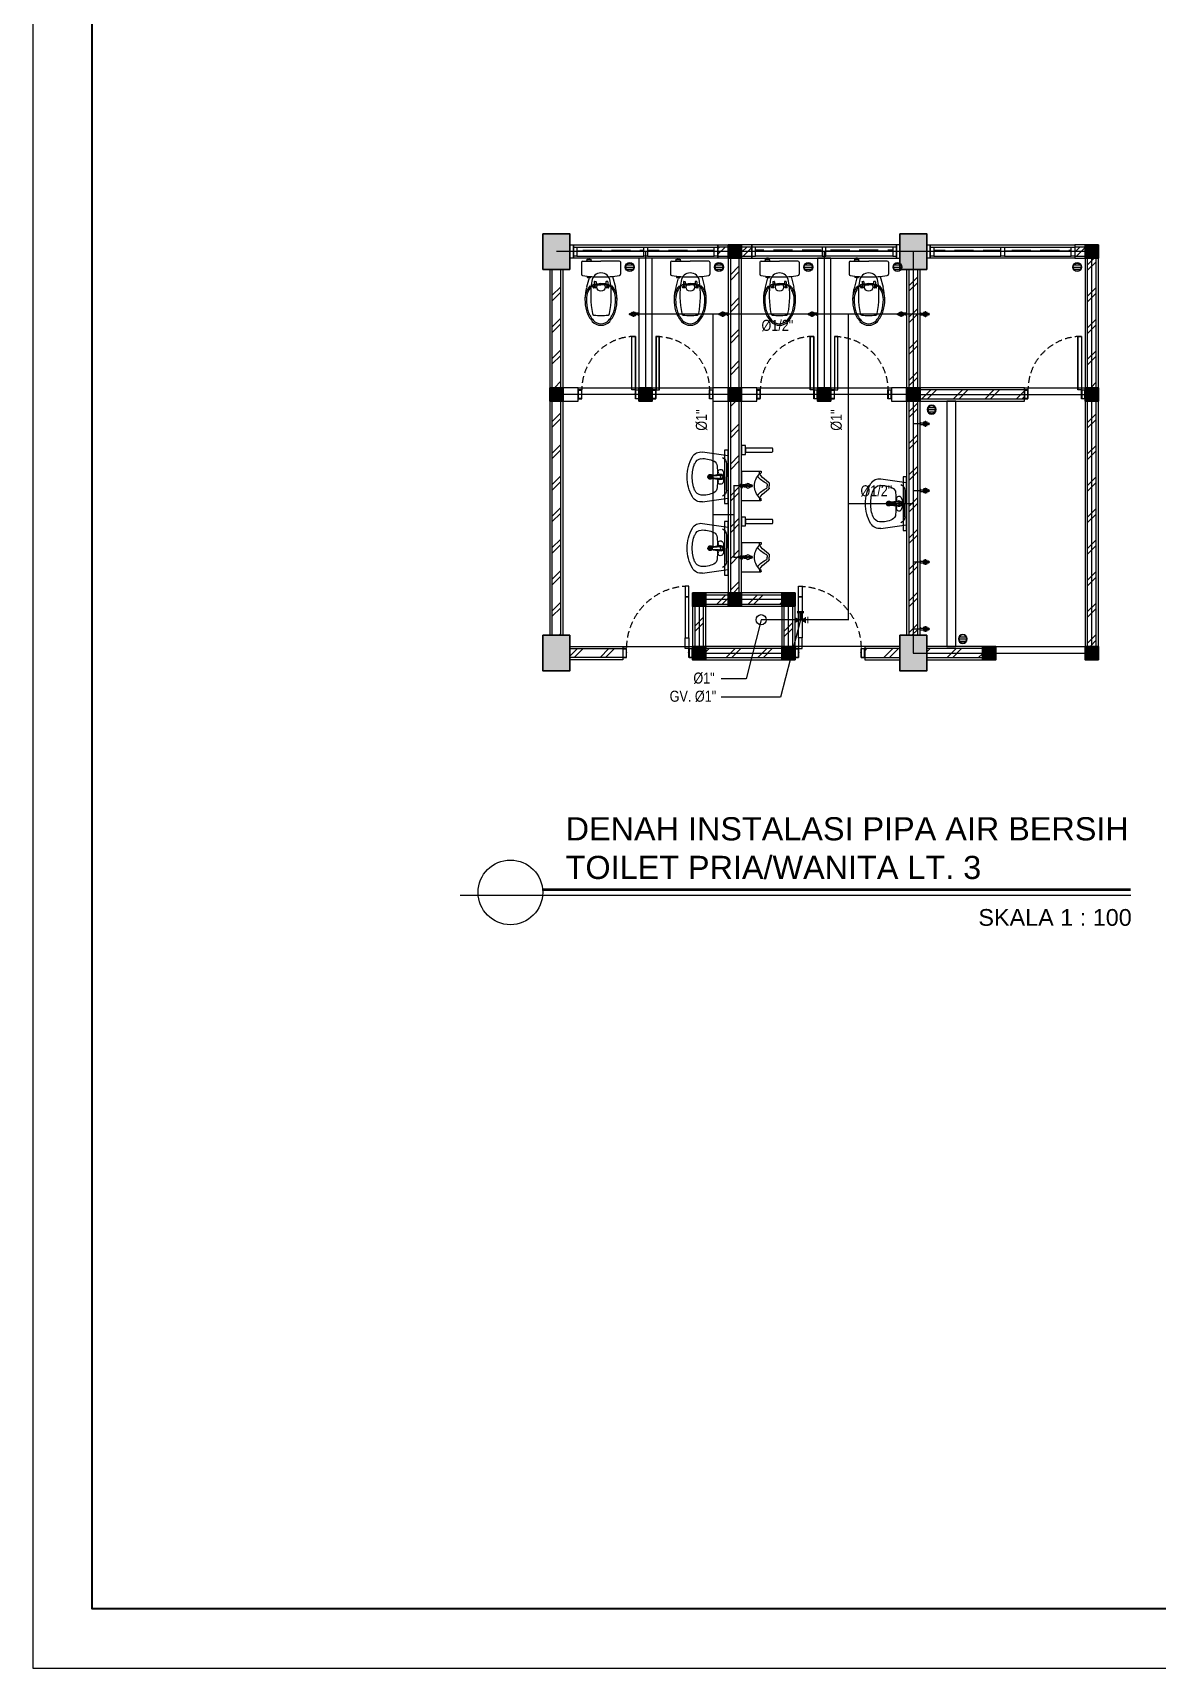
# Model space of a CAD drawing. Header units: millimetres. Extents: x -11 to 37583, y -101 to 28664.
# Drawn here: x 2857 to 6637, y 17664 to 23164 of the extents above; entities that cross this region are included whole.
import ezdxf
from ezdxf.enums import TextEntityAlignment as Align

# ---------------------------------------------------------------- set-up
doc = ezdxf.new("R2010")
doc.units = ezdxf.units.MM
for name, pattern in [('CENTER', [2, 1.25, -0.25, 0.25, -0.25]), ('DASHDOT', [1, 0.5, -0.25, 0, -0.25]), ('DASHED', [0.75, 0.5, -0.25]), ('HIDDEN', [0.375, 0.25, -0.125])]:
    doc.linetypes.add(name, pattern=pattern)
for name, color, linetype, lineweight in [('ars', 11, 'Continuous', 5), ('dinding', 5, 'Continuous', 15), ('GRS KOP', 1, 'Continuous', 35), ('KOLOM', 1, 'Continuous', 30), ('kop', 7, 'Continuous', 20), ('kus', 63, 'Continuous', 15), ('lan', 7, 'Continuous', 15), ('PIPA AIR BERSIH', 81, 'CENTER', 18), ('SANITAIR', 4, 'Continuous', 5), ('sol kol', 8, 'Continuous', 0)]:
    doc.layers.add(name, color=color, linetype=linetype, lineweight=lineweight)
doc.layers.add('as', color=1, linetype='Continuous', plot=False)
for name, color, linetype in [('D1', 1, 'Continuous'), ('D2', 3, 'Continuous'), ('HT', 8, 'Continuous')]:
    doc.layers.add(name, color=color, linetype=linetype)
doc.styles.add('BARU', font='complex.shx')
doc.styles.add('NOT', font='ARIALN.TTF')
doc.styles.get("Standard").update_dxf_attribs({"font": 'arial.ttf'})
doc.styles.add('style2', font='verdana.ttf')
pattern_1 = [(45, (3867.02, 19105.236), (-53.033, 53.033), []), (45, (3885.77, 19105.236), (-53.033, 53.033), [])]

# ---------------------------------------------------------------- blocks, each defined once
blk = doc.blocks.new('KP')
at = {"layer": 'KOLOM'}
blk.add_lwpolyline([(0.075, -0.075), (-0.075, -0.075), (-0.075, 0.075), (0.075, 0.075), (0.075, -0.075)], dxfattribs=at)
blk = doc.blocks.new('washtafel L237 a')
for p, q in [((-0.279, -0.289), (-0.238, 0)), ((-0.238, 0), (0, 0)), ((0.238, 0), (0, 0)), ((0.279, -0.289), (0.238, 0)), ((-0.148, -0.019), (0, -0.019)), ((0, -0.179), (-0.006, -0.179)), ((0.148, -0.019), (0, -0.019)), ((0, -0.179), (0.006, -0.179)), ((0, -0.193), (-0.007, -0.193)), ((0, -0.202), (-0.007, -0.202)), ((0, -0.193), (0.007, -0.193)), ((0, -0.202), (0.007, -0.202))]:
    blk.add_line(p, q)
for centre, radius in [((-0.011, -0.085), 0.00488), ((0, -0.043), 0.00695), ((0, -0.043), 0.00529), ((0.011, -0.085), 0.00488)]:
    blk.add_circle(centre, radius)
for centre, radius, start, end in [((-0.148, -0.093), 0.0742, 90.0661, 157.5039), ((0.068, -0.281), 0.273, 154.0541, 184.6243), ((-0.117, -0.191), 0.0678, 92.544, 154.459), ((0.012, -2.103), 1.984, 91.1939, 93.8059), ((-0.055, -0.085), 0.0285, 98.132, 275.8135), ((-0.002, -0.336), 0.286, 89.6669, 101.6651), ((-0.049, -0.147), 0.0337, 40.1188, 95.4553), ((0, -0.084), 0.0312, 89.6915, 225.3566), ((-0.528, -0.216), 0.513, 2.5647, 13.8912), ((0.001, -0.2), 0.0272, 129.5111, 54.4666), ((0, -0.084), 0.0231, 89.5833, 212.8124), ((0.001, -0.2), 0.0234, 136.8784, 48.8129), ((-0.04, -0.126), 0.0267, 4.6349, 46.9394), ((-0.045, -0.113), 0.03, 5.694, 32.8124), ((-0.623, -0.171), 0.611, 359.8012, 5.694), ((-0.006, -0.173), 0.006, 179.8012, 270), ((0.002, -0.336), 0.286, 78.3349, 90.3331), ((0, -0.084), 0.0312, 314.6434, 90.3085), ((0, -0.084), 0.0231, 327.1876, 90.4167), ((0.006, -0.173), 0.006, 270, 0.1988), ((0.623, -0.171), 0.611, 174.306, 180.1988), ((0.04, -0.126), 0.0267, 133.0606, 175.3651), ((0.045, -0.113), 0.03, 147.1876, 174.306), ((0.528, -0.216), 0.513, 166.1088, 177.4353), ((0.049, -0.147), 0.0337, 84.5447, 139.8812), ((-0.012, -2.103), 1.984, 86.1941, 88.8061), ((0.055, -0.085), 0.0285, 264.1865, 81.868), ((0.117, -0.191), 0.0678, 25.541, 87.456), ((0.148, -0.093), 0.0742, 22.4961, 89.9339), ((-0.068, -0.281), 0.273, 355.3757, 25.9459), ((-0.17, -0.305), 0.11, 171.786, 240.1395), ((-0.119, -0.294), 0.0858, 186.0548, 250.1625), ((-0.007, -0.184), 0.009, 183.4751, 270), ((-0.007, -0.193), 0.009, 182.5647, 270), ((0.001, -0.2), 0.0119, 184.4951, 2.4242), ((0.007, -0.184), 0.009, 270, 356.5249), ((0.007, -0.193), 0.009, 270, 357.4353), ((0.119, -0.294), 0.0858, 289.8375, 353.9452), ((0.17, -0.305), 0.11, 299.8605, 8.214), ((-0.003, -0.017), 0.443, 239.9631, 270.4171), ((-0.001, 0.003), 0.406, 248.7209, 270.1375), ((0.001, 0.003), 0.406, 269.8625, 291.2791), ((0.003, -0.017), 0.443, 269.5829, 300.0369)]:
    blk.add_arc(centre, radius, start, end)
blk = doc.blocks.new('P 70')
at = {"linetype": 'HIDDEN', "ltscale": 0.3}
blk.add_lwpolyline([(-0.74, 0.1, -0.414214), (-0.04, 0.8, -1.303225)], format="xyb", dxfattribs=at)
for points in [[(-0.04, 0.8), (-0.08, 0.8), (-0.08, 0.68), (-0.04, 0.68)], [(-0.04, 0.68), (-0.08, 0.68), (-0.08, 0.22), (-0.04, 0.22)], [(-0.04, 0.1), (-0.08, 0.1), (-0.08, 0.22), (-0.04, 0.22)], [(-0.735, 0.06), (-0.74, 0.06), (-0.74, 0.061), (-0.74, 0.1), (-0.78, 0.1), (-0.78, 0), (-0.74, 0), (-0.74, 0.056), (-0.735, 0.058)], [(-0.742, 0.002), (-0.778, 0.002), (-0.778, 0.098), (-0.742, 0.098)], [(-0.045, 0.06), (-0.04, 0.06), (-0.04, 0.061), (-0.04, 0.1), (0, 0.1), (0, 0), (-0.04, 0), (-0.04, 0.056), (-0.045, 0.058)], [(-0.038, 0.002), (-0.002, 0.002), (-0.002, 0.098), (-0.038, 0.098)]]:
    blk.add_lwpolyline(points, close=True)
blk = doc.blocks.new('URINOIR ATAS')
for p, q in [((-0.165, 0), (-0.165, 0.215)), ((-0.16, 0.22), (-0.147, 0.22)), ((-0.133, 0.201), (-0.16, 0.201)), ((-0.133, 0.201), (-0.143, 0.218)), ((-0.027, 0.31), (0, 0.31)), ((-0.02, 0.286), (0, 0.286)), ((0.027, 0.31), (0, 0.31)), ((0.02, 0.286), (0, 0.286)), ((0.133, 0.201), (0.143, 0.218)), ((0.133, 0.201), (0.16, 0.201)), ((0.16, 0.22), (0.147, 0.22)), ((0.165, 0), (0.165, 0.215)), ((-0.165, 0), (0, 0)), ((-0.009, 0.01), (-0.026, 0)), ((-0.013, -0.017), (-0.013, 0)), ((-0.012, 0.117), (0.011, 0.117)), ((-0.011, 0.107), (0.011, 0.107)), ((-0.011, 0.097), (0.011, 0.097)), ((-0.009, 0.112), (-0.009, 0.107)), ((-0.009, 0.01), (0.011, 0.01)), ((-0.007, 0.113), (0.008, 0.113)), ((-0.003, 0.117), (-0.003, 0.113)), ((0.165, 0), (0, 0)), ((0.003, 0.117), (0.003, 0.113)), ((0.009, 0.112), (0.009, 0.107)), ((0.011, 0.01), (0.026, 0)), ((0.013, 0), (0.013, -0.017)), ((0.013, -0.017), (-0.013, -0.017))]:
    blk.add_line(p, q)
for points in [[(-0.011, 0.107, 0.164804), (-0.012, 0.107, 0.105758), (-0.013, 0.106, 0.068984), (-0.014, 0.104, 0.055178), (-0.014, 0.102, 0.055178), (-0.014, 0.1, 0.068984), (-0.013, 0.099, 0.105758), (-0.012, 0.098, 0.164804), (-0.011, 0.097, 0.164804), (-0.01, 0.098, 0.105758), (-0.009, 0.099, 0.068984), (-0.009, 0.1, 0.055178), (-0.009, 0.102, 0.055178), (-0.009, 0.104, 0.068984), (-0.009, 0.106, 0.105758), (-0.01, 0.107, 0.164804)], [(0, 0.097, 0.070821), (0.003, 0.098, 0.082428), (0.005, 0.099, 0.106823), (0.007, 0.101, 0.13413), (0.007, 0.102, 0.13413), (0.007, 0.104, 0.106823), (0.005, 0.106, 0.082428), (0.003, 0.107, 0.070821), (0, 0.107, 0.070821), (-0.003, 0.107, 0.082428), (-0.005, 0.106, 0.106823), (-0.007, 0.104, 0.13413), (-0.007, 0.102, 0.13413), (-0.007, 0.101, 0.106823), (-0.005, 0.099, 0.082428), (-0.003, 0.098, 0.070821)], [(0.011, 0.107, 0.164804), (0.01, 0.107, 0.105758), (0.009, 0.106, 0.068984), (0.009, 0.104, 0.055178), (0.008, 0.102, 0.055178), (0.009, 0.1, 0.068984), (0.009, 0.099, 0.105758), (0.01, 0.098, 0.164804), (0.011, 0.097, 0.164804), (0.012, 0.098, 0.105758), (0.013, 0.099, 0.068984), (0.013, 0.1, 0.055178), (0.014, 0.102, 0.055178), (0.014, 0.104, 0.068984), (0.013, 0.106, 0.105758), (0.012, 0.107, 0.164804)]]:
    blk.add_lwpolyline(points, format="xyb", close=True)
blk.add_lwpolyline([(0.007, 0.061), (0.013, 0.072), (0.007, 0.082), (-0.006, 0.082), (-0.012, 0.072), (-0.006, 0.061)], close=True)
for centre, radius in [((0, 0.072), 0.025), ((0, 0.032), 0.0106), ((0, 0.032), 0.00723)]:
    blk.add_circle(centre, radius)
for centre, radius, start, end in [((-0.16, 0.215), 0.005, 90, 180), ((-0.16, 0.196), 0.005, 90, 180), ((-0.147, 0.215), 0.005, 30.5859, 90), ((-0.151, 0.256), 0.055, 287.3602, 311.4179), ((0.001, 0.332), 0.187, 224.1477, 269.6422), ((-0.614, 0.718), 0.709, 314.7654, 324.2179), ((-0.477, 0.536), 0.518, 315.9836, 330.7336), ((-0.027, 0.295), 0.0148, 90, 144.2179), ((-0.02, 0.28), 0.00593, 90, 150.7336), ((-0.001, 0.332), 0.187, 270.3578, 315.8523), ((0.02, 0.28), 0.00593, 29.2664, 90), ((0.477, 0.536), 0.518, 209.2664, 224.0164), ((0.027, 0.295), 0.0148, 35.7821, 90), ((0.614, 0.718), 0.709, 215.7821, 225.2346), ((0.151, 0.256), 0.055, 228.5821, 252.6398), ((0.147, 0.215), 0.005, 90, 149.4141), ((0.16, 0.215), 0.005, 0, 90), ((0.16, 0.196), 0.005, 0, 90), ((0.12, 0.057), 0.137, 181.3482, 199.9236), ((0, 0.106), 0.0162, 43.0169, 136.9831), ((-0.007, 0.112), 0.00119, 90, 180), ((0.008, 0.112), 0.00119, 0, 90), ((-0.19, 0.062), 0.208, 345.4703, 357.6692)]:
    blk.add_arc(centre, radius, start, end)
blk = doc.blocks.new('P 60')
at = {"linetype": 'HIDDEN', "ltscale": 0.3}
blk.add_lwpolyline([(-0.64, 0.1, -0.414214), (-0.04, 0.7, -1.303225)], format="xyb", dxfattribs=at)
for points in [[(-0.04, 0.7), (-0.04, 0.1), (-0.08, 0.1), (-0.08, 0.7)], [(-0.042, 0.698), (-0.042, 0.102), (-0.078, 0.102), (-0.078, 0.698)], [(-0.635, 0.06), (-0.64, 0.06), (-0.64, 0.061), (-0.64, 0.1), (-0.68, 0.1), (-0.68, 0), (-0.64, 0), (-0.64, 0.056), (-0.635, 0.058)], [(-0.642, 0.002), (-0.678, 0.002), (-0.678, 0.098), (-0.642, 0.098)], [(-0.045, 0.06), (-0.04, 0.06), (-0.04, 0.061), (-0.04, 0.1), (0, 0.1), (0, 0), (-0.04, 0), (-0.04, 0.056), (-0.045, 0.058)], [(-0.038, 0.002), (-0.002, 0.002), (-0.002, 0.098), (-0.038, 0.098)]]:
    blk.add_lwpolyline(points, close=True)
blk = doc.blocks.new('KRAN ATAS')
for p, q in [((-0.019, 0.001), (-0.019, 0)), ((-0.019, 0), (0, 0)), ((-0.018, 0.002), (0, 0.002)), ((-0.009, 0.006), (-0.009, 0.04)), ((0.018, 0.002), (0, 0.002)), ((0.019, 0), (0, 0)), ((0.009, 0.006), (0.009, 0.04)), ((0.019, 0.001), (0.019, 0))]:
    blk.add_line(p, q)
for centre, radius, start, end in [((-0.021, 0.06), 0.0057, 92.509, 270.0343), ((-0.02, 0.06), 0.0057, 105.45, 257.2407), ((0, 0.06), 0.0223, 89.786, 270.2141), ((-0.015, 0.075), 0.0057, 47.464, 224.6597), ((-0.015, 0.074), 0.0057, 60.3207, 212.5415), ((-0.014, 0.046), 0.0057, 154.4974, 295.7282), ((-0.015, 0.045), 0.0057, 142.579, 307.6346), ((-0.018, 0.001), 0.0005, 90, 180), ((0, 0.06), 0.0162, 89.7094, 270.2949), ((-0.013, 0.006), 0.004, 270, 0), ((-0.041, 0.09), 0.0331, 343.1048, 7.2203), ((0, 0.06), 0.0102, 89.532, 270.4679), ((0, 0.096), 0.00865, 90, 191.4881), ((0, 0.08), 0.0057, 89.095, 165.324), ((0, 0.079), 0.0057, 89.095, 152.5938), ((0, 0.041), 0.0057, 205.9652, 266.0615), ((0, 0.04), 0.0057, 191.86, 266.0615), ((0, 0.096), 0.00865, 348.5119, 90), ((0, 0.08), 0.0057, 14.676, 90.905), ((0, 0.079), 0.0057, 27.4062, 90.905), ((0, 0.06), 0.0223, 269.7859, 90.214), ((0, 0.06), 0.0162, 269.7051, 90.2906), ((0, 0.06), 0.0102, 269.5321, 90.468), ((0, 0.04), 0.0057, 273.9385, 348.14), ((0, 0.041), 0.0057, 273.9385, 334.0348), ((0.041, 0.09), 0.0331, 172.7797, 196.8952), ((0.013, 0.006), 0.004, 180, 270), ((0.015, 0.045), 0.0057, 232.3654, 37.421), ((0.015, 0.075), 0.0057, 315.3403, 132.536), ((0.015, 0.074), 0.0057, 327.4585, 119.6793), ((0.014, 0.046), 0.0057, 244.2718, 25.5026), ((0.018, 0.001), 0.0005, 0, 90), ((0.021, 0.06), 0.0057, 269.9657, 87.491), ((0.02, 0.06), 0.0057, 282.7593, 74.55)]:
    blk.add_arc(centre, radius, start, end)
blk = doc.blocks.new('CLOSET ATAS')
for p, q in [((0, 0.207), (0, 0)), ((0.014, 0.22), (0.148, 0.22)), ((0, -0.206), (0, 0)), ((0.171, 0.13), (0.294, 0.161)), ((0.228, 0.073), (0.228, 0.058)), ((0.231, 0.075), (0.273, 0.075)), ((0.231, 0.055), (0.256, 0.055)), ((0.256, 0.055), (0.259, 0.063)), ((0.256, 0.055), (0.256, 0)), ((0.256, -0.055), (0.256, 0)), ((0.259, 0.063), (0.273, 0.063)), ((0.266, 0.075), (0.266, 0.088)), ((0.266, 0.063), (0.266, 0)), ((0.266, -0.063), (0.266, 0)), ((0.273, 0.075), (0.273, 0.063)), ((0.282, 0.125), (0.282, 0.107)), ((0.285, 0.085), (0.285, 0.065)), ((0.296, 0.088), (0.288, 0.088)), ((0.296, 0.062), (0.288, 0.062)), ((0.299, 0.085), (0.299, 0.065)), ((-0.013, -0.124), (-0.031, -0.124)), ((-0.031, -0.124), (-0.031, -0.146)), ((-0.031, -0.146), (-0.013, -0.146)), ((-0.013, -0.107), (-0.013, -0.164)), ((0.171, -0.138), (0.185, -0.138)), ((0.173, -0.116), (0.185, -0.116)), ((0.173, -0.151), (0.173, -0.138)), ((0.175, -0.154), (0.182, -0.154)), ((0.184, -0.138), (0.184, -0.151)), ((0.188, -0.119), (0.188, -0.136)), ((0.188, -0.134), (0.294, -0.161)), ((0.228, -0.073), (0.228, -0.058)), ((0.231, -0.055), (0.256, -0.055)), ((0.231, -0.075), (0.273, -0.075)), ((0.256, -0.055), (0.259, -0.063)), ((0.259, -0.063), (0.273, -0.063)), ((0.266, -0.075), (0.266, -0.088)), ((0.273, -0.075), (0.273, -0.063)), ((0.282, -0.125), (0.282, -0.107)), ((0.285, -0.065), (0.285, -0.085)), ((0.296, -0.062), (0.288, -0.062)), ((0.296, -0.088), (0.288, -0.088)), ((0.299, -0.065), (0.299, -0.085)), ((0.014, -0.22), (0.148, -0.22))]:
    blk.add_line(p, q)
blk.add_circle((0.292, 0), 0.046)
for centre, radius, start, end in [((0.014, 0.207), 0.0135, 90, 180), ((0.148, 0.205), 0.015, 8.087, 90), ((-1.27, 0.004), 1.447, 359.8599, 8.087), ((0.235, 0), 0.103, 95.4936, 264.5064), ((-1.27, -0.004), 1.447, 351.913, 0.1401), ((0.385, -0.951), 1.066, 79.0461, 98.6197), ((0.231, 0.073), 0.00271, 90, 180), ((0.231, 0.058), 0.00271, 180, 270), ((0.271, 0.088), 0.005, 138.7405, 180), ((0.429, -0.051), 0.215, 89.4826, 138.7405), ((0.287, 0.125), 0.005, 128.7411, 180), ((0.429, -0.051), 0.231, 89.4826, 128.7411), ((0.288, 0.085), 0.00307, 90, 180), ((0.288, 0.065), 0.00307, 180, 270), ((0.431, -0.32), 0.5, 75.2789, 105.8515), ((0.296, 0.085), 0.00307, 0, 90), ((0.296, 0.065), 0.00307, 270, 0), ((0.431, -0.32), 0.484, 75.2789, 90), ((0.465, -0.141), 0.302, 48.5371, 73.1314), ((0.465, -0.141), 0.318, 48.5371, 73.1314), ((0.585, 0.076), 0.02, 7.8459, 81.6038), ((0.035, 0), 0.575, 352.1541, 7.8459), ((0.59, 0), 0.114, 0, 48.6581), ((0.59, 0), 0.114, 311.3419, 0), ((0.59, 0), 0.13, 0, 48.6581), ((0.59, 0), 0.13, 311.3419, 0), ((-0.016, -0.123), 0.0171, 24.4122, 79.3868), ((-0.016, -0.147), 0.0171, 280.6132, 335.5878), ((0.175, -0.151), 0.00271, 180, 270), ((0.182, -0.151), 0.00271, 270, 0), ((0.185, -0.119), 0.00271, 0, 90), ((0.185, -0.136), 0.00271, 270, 0), ((0.385, 0.948), 1.063, 261.358, 280.9763), ((0.231, -0.058), 0.00271, 90, 180), ((0.231, -0.073), 0.00271, 180, 270), ((0.271, -0.088), 0.005, 180, 221.2595), ((0.429, 0.051), 0.215, 221.2595, 270.5174), ((0.287, -0.125), 0.005, 180, 231.2589), ((0.429, 0.051), 0.231, 231.2589, 270.5174), ((0.288, -0.065), 0.00307, 90, 180), ((0.288, -0.085), 0.00307, 180, 270), ((0.431, 0.32), 0.5, 254.1485, 284.7211), ((0.296, -0.065), 0.00307, 0, 90), ((0.296, -0.085), 0.00307, 270, 0), ((0.431, 0.32), 0.484, 270, 284.7211), ((0.465, 0.141), 0.302, 286.8686, 311.4629), ((0.465, 0.141), 0.318, 286.8686, 311.4629), ((0.585, -0.076), 0.02, 278.3962, 352.1541), ((0.014, -0.206), 0.0135, 180, 270), ((0.148, -0.205), 0.015, 270, 351.913)]:
    blk.add_arc(centre, radius, start, end)
blk = doc.blocks.new('*X4')
at = {"color": 0}
for p, q in [((18.491, 19.193), (18.579, 19.193)), ((18.499, 19.218), (18.572, 19.218)), ((18.499, 19.168), (18.572, 19.168))]:
    blk.add_line(p, q, dxfattribs=at)
blk = doc.blocks.new('SFLOOR')
for radius in [0.05, 0.0442]:
    blk.add_circle((0, 0), radius)
blk.add_blockref('*X4', (-18.535, -19.193))
blk = doc.blocks.new('K1')
at = {"layer": 'KOLOM'}
blk.add_lwpolyline([(0.2, 0.15), (-0.2, 0.15), (-0.2, -0.15), (0.2, -0.15), (0.2, 0.15)], dxfattribs=at)
blk = doc.blocks.new('GV')
at = {"layer": 'PIPA AIR BERSIH'}
h = blk.add_hatch(color=256, dxfattribs=at)
h.paths.add_polyline_path([(-64, -51), (-64, -125), (0, -88)])
h.paths.add_polyline_path([(0, -88), (65, -125), (65, -51)])
at = {"layer": 'PIPA AIR BERSIH', "linetype": 'DASHDOT', "ltscale": 500}
for points, const_width in [([(39, 0), (-39, 0)], 25), ([(0, -84), (0, 0)], 25), ([(-83, -51), (-83, -125)], 10), ([(83, -51), (83, -125)], 10)]:
    blk.add_lwpolyline(points, dxfattribs=dict(at, const_width=const_width))
blk = doc.blocks.new('kop')
at = {"layer": 'GRS KOP'}
blk.add_lwpolyline([(1, 54), (83, 54), (83, 1), (1, 1)], close=True, dxfattribs=at)
at = {"layer": 'kop', "color": 7}
for p, q in [((0, 55), (0, 0)), ((0, 0), (84, 0))]:
    blk.add_line(p, q, dxfattribs=at)
at = {"layer": 'kop', "style": 'BARU', "flags": 4}
for p, height in [((73.8, 5.4), 0.35), ((80.303, 5.382), 0.25), ((73.8, 4.9), 0.35), ((80.303, 4.882), 0.25), ((73.8, 4.4), 0.35), ((80.303, 4.382), 0.25)]:
    blk.add_attdef('-', p, '', height=height, dxfattribs=at)
at = {"layer": 'kop', "flags": 4}
for tag, p in [('AR-00', (78.057, 2.648)), ('00', (81.238, 2.647))]:
    blk.add_attdef(tag, text='', height=0.35, dxfattribs=at).set_placement(p, align=Align.MIDDLE)

msp = doc.modelspace()

# ---------------------------------------------------------------- hatches: boundary and pattern name
at = {"layer": 'ars'}
h = msp.add_hatch(dxfattribs=at)
h.set_pattern_fill('TEMBOK', color=256, scale=75)
h.set_pattern_definition([(45, (4983.02, 19502.736), (-53.033, 53.033), []), (45, (5001.77, 19502.736), (-53.033, 53.033), [])])
h.paths.add_polyline_path([(5194.5, 22442.7), (5160, 22442.7), (5160, 22412.7), (5194.5, 22412.7)])
h = msp.add_hatch(dxfattribs=at)
h.set_pattern_fill('TEMBOK', color=256, scale=75)
h.set_pattern_definition([(45, (5074.52, 19502.736), (-53.033, 53.033), []), (45, (5093.27, 19502.736), (-53.033, 53.033), [])])
h.paths.add_polyline_path([(5274, 22442.7), (5239.5, 22442.7), (5239.5, 22412.7), (5274, 22412.7)])
h = msp.add_hatch(dxfattribs=at)
h.set_pattern_fill('TEMBOK', color=256, scale=75)
h.set_pattern_definition([(45, (6195.02, 19502.736), (-53.033, 53.033), []), (45, (6213.77, 19502.736), (-53.033, 53.033), [])])
h.paths.add_polyline_path([(6394.5, 22442.7), (6360, 22442.7), (6360, 22412.7), (6394.5, 22412.7)])
h = msp.add_hatch(dxfattribs=at)
h.set_pattern_fill('TEMBOK', color=256, scale=75)
h.set_pattern_definition(pattern_1)
h.paths.add_polyline_path([(5202, 22405.2), (5202, 21280.2), (5232, 21280.2), (5232, 22405.2)])
h = msp.add_hatch(dxfattribs=at)
h.set_pattern_fill('TEMBOK', color=256, scale=75)
h.set_pattern_definition(pattern_1)
h.paths.add_polyline_path([(6432, 21970.2), (6432, 22405.2), (6402, 22405.2), (6402, 21970.2)])
h = msp.add_hatch(dxfattribs=at)
h.set_pattern_fill('TEMBOK', color=256, scale=75)
h.set_pattern_definition(pattern_1)
h.paths.add_polyline_path([(4632, 21970.2), (4632, 22367.7), (4602, 22367.7), (4602, 21970.2)])
h = msp.add_hatch(dxfattribs=at)
h.set_pattern_fill('TEMBOK', color=256, scale=75)
h.set_pattern_definition(pattern_1)
h.paths.add_polyline_path([(5832, 21137.7), (5832, 22367.7), (5802, 22367.7), (5802, 21137.7)])
h = msp.add_hatch(dxfattribs=at)
h.set_pattern_fill('TEMBOK', color=256, scale=75)
h.set_pattern_definition(pattern_1)
h.paths.add_polyline_path([(5839.5, 21932.7), (6190.5, 21932.7), (6190.5, 21962.7), (5839.5, 21962.7)])
h = msp.add_hatch(dxfattribs=at)
h.set_pattern_fill('TEMBOK', color=256, scale=75)
h.set_pattern_definition(pattern_1)
h.paths.add_polyline_path([(4602, 21925.2), (4602, 21137.7), (4632, 21137.7), (4632, 21925.2)])
h = msp.add_hatch(dxfattribs=at)
h.set_pattern_fill('TEMBOK', color=256, scale=75)
h.set_pattern_definition(pattern_1)
h.paths.add_polyline_path([(6402, 21925.2), (6402, 21100.2), (6432, 21100.2), (6432, 21925.2)])
h = msp.add_hatch(dxfattribs=at)
h.set_pattern_fill('TEMBOK', color=256, scale=75)
h.set_pattern_definition(pattern_1)
h.paths.add_polyline_path([(5082, 21235.2), (5082, 21100.2), (5112, 21100.2), (5112, 21235.2)])
h = msp.add_hatch(dxfattribs=at)
h.set_pattern_fill('TEMBOK', color=256, scale=75)
h.set_pattern_definition(pattern_1)
h.paths.add_polyline_path([(5374.5, 21272.7), (5119.5, 21272.7), (5119.5, 21242.7), (5374.5, 21242.7)])
h = msp.add_hatch(dxfattribs=at)
h.set_pattern_fill('TEMBOK', color=256, scale=75)
h.set_pattern_definition(pattern_1)
h.paths.add_polyline_path([(5382, 21235.2), (5382, 21100.2), (5412, 21100.2), (5412, 21235.2)])
h = msp.add_hatch(dxfattribs=at)
h.set_pattern_fill('TEMBOK', color=256, scale=75)
h.set_pattern_definition(pattern_1)
h.paths.add_polyline_path([(4662, 21092.7), (4840.5, 21092.7), (4840.5, 21062.7), (4662, 21062.7)])
h = msp.add_hatch(dxfattribs=at)
h.set_pattern_fill('TEMBOK', color=256, scale=75)
h.set_pattern_definition(pattern_1)
h.paths.add_polyline_path([(5374.5, 21092.7), (5119.5, 21092.7), (5119.5, 21062.7), (5374.5, 21062.7)])
h = msp.add_hatch(dxfattribs=at)
h.set_pattern_fill('TEMBOK', color=256, scale=75)
h.set_pattern_definition(pattern_1)
h.paths.add_polyline_path([(5772, 21092.7), (5653.5, 21092.7), (5653.5, 21062.7), (5772, 21062.7)])
h = msp.add_hatch(dxfattribs=at)
h.set_pattern_fill('TEMBOK', color=256, scale=75)
h.set_pattern_definition(pattern_1)
h.paths.add_polyline_path([(5862, 21062.7), (6049.5, 21062.7), (6049.5, 21092.7), (5862, 21092.7)])
at = {"layer": 'sol kol'}
for points in [[(4572, 22487.7), (4572, 22367.7), (4662, 22367.7), (4662, 22487.7)], [(5194.5, 22450.2), (5239.5, 22450.2), (5239.5, 22405.2), (5194.5, 22405.2)], [(5772, 22487.7), (5772, 22367.7), (5862, 22367.7), (5862, 22487.7)], [(6439.5, 22405.2), (6394.5, 22405.2), (6394.5, 22450.2), (6439.5, 22450.2)], [(4594.5, 21970.2), (4639.5, 21970.2), (4639.5, 21925.2), (4594.5, 21925.2)], [(4894.5, 21970.2), (4939.5, 21970.2), (4939.5, 21925.2), (4894.5, 21925.2)], [(5194.5, 21970.2), (5239.5, 21970.2), (5239.5, 21925.2), (5194.5, 21925.2)], [(5494.5, 21970.2), (5539.5, 21970.2), (5539.5, 21925.2), (5494.5, 21925.2)], [(5794.5, 21970.2), (5839.5, 21970.2), (5839.5, 21925.2), (5794.5, 21925.2)], [(6439.5, 21925.2), (6394.5, 21925.2), (6394.5, 21970.2), (6439.5, 21970.2)], [(5074.5, 21280.2), (5119.5, 21280.2), (5119.5, 21235.2), (5074.5, 21235.2)], [(5194.5, 21280.2), (5239.5, 21280.2), (5239.5, 21235.2), (5194.5, 21235.2)], [(5374.5, 21280.2), (5419.5, 21280.2), (5419.5, 21235.2), (5374.5, 21235.2)], [(4572, 21137.7), (4572, 21017.7), (4662, 21017.7), (4662, 21137.7)], [(5772, 21137.7), (5772, 21017.7), (5862, 21017.7), (5862, 21137.7)], [(5074.5, 21100.2), (5119.5, 21100.2), (5119.5, 21055.2), (5074.5, 21055.2)], [(5374.5, 21100.2), (5419.5, 21100.2), (5419.5, 21055.2), (5374.5, 21055.2)], [(6094.5, 21100.2), (6049.5, 21100.2), (6049.5, 21055.2), (6094.5, 21055.2)], [(6394.5, 21100.2), (6439.5, 21100.2), (6439.5, 21055.2), (6394.5, 21055.2)]]:
    msp.add_hatch(color=256, dxfattribs=at).paths.add_polyline_path(points)

# ---------------------------------------------------------------- linework, layer by layer
at = {"layer": 'ars'}
for points in [[(5194.5, 22442.7), (5160, 22442.7), (5160, 22412.7), (5194.5, 22412.7)], [(5274, 22442.7), (5239.5, 22442.7), (5239.5, 22412.7), (5274, 22412.7)], [(6394.5, 22442.7), (6360, 22442.7), (6360, 22412.7), (6394.5, 22412.7)], [(5202, 22405.2), (5202, 21280.2), (5232, 21280.2), (5232, 22405.2)], [(6432, 21970.2), (6432, 22405.2), (6402, 22405.2), (6402, 21970.2)], [(4632, 21970.2), (4632, 22367.7), (4602, 22367.7), (4602, 21970.2)], [(5832, 21137.7), (5832, 22367.7), (5802, 22367.7), (5802, 21137.7)], [(5839.5, 21932.7), (6190.5, 21932.7), (6190.5, 21962.7), (5839.5, 21962.7)], [(4602, 21925.2), (4602, 21137.7), (4632, 21137.7), (4632, 21925.2)], [(6402, 21925.2), (6402, 21100.2), (6432, 21100.2), (6432, 21925.2)], [(5252.5, 21745.2), (5252.5, 21775.2), (5239.5, 21775.2), (5239.5, 21745.2)], [(5252.5, 21505.2), (5252.5, 21535.2), (5239.5, 21535.2), (5239.5, 21505.2)], [(5082, 21235.2), (5082, 21100.2), (5112, 21100.2), (5112, 21235.2)], [(5374.5, 21272.7), (5119.5, 21272.7), (5119.5, 21242.7), (5374.5, 21242.7)], [(5382, 21235.2), (5382, 21100.2), (5412, 21100.2), (5412, 21235.2)], [(4662, 21092.7), (4840.5, 21092.7), (4840.5, 21062.7), (4662, 21062.7)], [(5374.5, 21092.7), (5119.5, 21092.7), (5119.5, 21062.7), (5374.5, 21062.7)], [(5772, 21092.7), (5653.5, 21092.7), (5653.5, 21062.7), (5772, 21062.7)], [(5862, 21062.7), (6049.5, 21062.7), (6049.5, 21092.7), (5862, 21092.7)]]:
    msp.add_lwpolyline(points, close=True, dxfattribs=at)
at = {"layer": 'as'}
for points in [[(5817, 22427.7), (4617, 22427.7)], [(4917, 22427.7), (4917, 21947.7)], [(5517, 22427.7), (5517, 21947.7)], [(5217, 21947.7), (4617, 21947.7)], [(5817, 21947.7), (5217, 21947.7)], [(5817, 21947.7), (6417, 21947.7)]]:
    msp.add_lwpolyline(points, dxfattribs=at)
for points in [[(6417, 22427.7), (5817, 22427.7), (5817, 21077.7), (6417, 21077.7)], [(5397, 21077.7), (5397, 21257.7), (5097, 21257.7), (5097, 21077.7)]]:
    msp.add_lwpolyline(points, close=True, dxfattribs=at)
at = {"layer": 'D1', "color": 7, "const_width": 8.75}
msp.add_lwpolyline([(4570.7, 20282.5), (6548, 20282.5)], dxfattribs=at)
at = {"layer": 'D1', "color": 7}
msp.add_circle((4462.5, 20273), 108.6, dxfattribs=at)
at = {"layer": 'D2', "color": 3, "linetype": 'DASHED', "ltscale": 50, "const_width": 4.54}
for points in [[(4876.5, 22217.6), (5849.7, 22217.6)], [(5143.9, 21430.7), (5143.9, 22217.6)], [(5817, 21580.2), (5598.2, 21580.2), (5598.2, 22217.6)], [(5840.1, 21848.8), (5817, 21848.8)], [(5817, 21848.8), (5817, 21158.8)], [(5261.1, 21400.2), (5214.5, 21400.2), (5214.5, 21640.2), (5261.1, 21640.2)], [(5840.1, 21623.8), (5817, 21623.8)], [(5598.2, 21580.2), (5598.2, 21189.9), (5305.4, 21189.9)], [(5214.5, 21543.1), (5143.9, 21543.1)], [(5840.1, 21383.8), (5817, 21383.8)], [(5840.1, 21158.8), (5817, 21158.8)]]:
    msp.add_lwpolyline(points, dxfattribs=at)
at = {"layer": 'dinding'}
for points in [[(4662, 22450.2), (4674, 22450.2), (4674, 22405.2), (4662, 22405.2)], [(5160, 22450.2), (5194.5, 22450.2), (5194.5, 22405.2), (5160, 22405.2)], [(5274, 22450.2), (5239.5, 22450.2), (5239.5, 22405.2), (5274, 22405.2)], [(5772, 22450.2), (5760, 22450.2), (5760, 22405.2), (5772, 22405.2)], [(5862, 22450.2), (5874, 22450.2), (5874, 22405.2), (5862, 22405.2)], [(6394.5, 22450.2), (6360, 22450.2), (6360, 22405.2), (6394.5, 22405.2)], [(4894.5, 22405.2), (4894.5, 21970.2), (4939.5, 21970.2), (4939.5, 22405.2)], [(5194.5, 22405.2), (5194.5, 21280.2), (5239.5, 21280.2), (5239.5, 22405.2)], [(5494.5, 22405.2), (5494.5, 21970.2), (5539.5, 21970.2), (5539.5, 22405.2)], [(6439.5, 21970.2), (6439.5, 22405.2), (6394.5, 22405.2), (6394.5, 21970.2)], [(4639.5, 21970.2), (4639.5, 22367.7), (4594.5, 22367.7), (4594.5, 21970.2)], [(5839.5, 21137.7), (5839.5, 22367.7), (5794.5, 22367.7), (5794.5, 21137.7)], [(4690.5, 21970.2), (4639.5, 21970.2), (4639.5, 21925.2), (4690.5, 21925.2)], [(5194.5, 21970.2), (5143.5, 21970.2), (5143.5, 21925.2), (5194.5, 21925.2)], [(5290.5, 21970.2), (5239.5, 21970.2), (5239.5, 21925.2), (5290.5, 21925.2)], [(5794.5, 21970.2), (5743.5, 21970.2), (5743.5, 21925.2), (5794.5, 21925.2)], [(5839.5, 21925.2), (6190.5, 21925.2), (6190.5, 21970.2), (5839.5, 21970.2)], [(4594.5, 21925.2), (4594.5, 21137.7), (4639.5, 21137.7), (4639.5, 21925.2)], [(5929.5, 21925.2), (5929.5, 21100.2), (5959.5, 21100.2), (5959.5, 21925.2), (5943.8, 21925.2)], [(6394.5, 21925.2), (6394.5, 21100.2), (6439.5, 21100.2), (6439.5, 21925.2)], [(5074.5, 21235.2), (5074.5, 21100.2), (5119.5, 21100.2), (5119.5, 21235.2)], [(5374.5, 21280.2), (5119.5, 21280.2), (5119.5, 21235.2), (5374.5, 21235.2)], [(5374.5, 21235.2), (5374.5, 21100.2), (5419.5, 21100.2), (5419.5, 21235.2)], [(4662, 21100.2), (4840.5, 21100.2), (4840.5, 21055.2), (4662, 21055.2)], [(5374.5, 21100.2), (5119.5, 21100.2), (5119.5, 21055.2), (5374.5, 21055.2)], [(5772, 21100.2), (5653.5, 21100.2), (5653.5, 21055.2), (5772, 21055.2)], [(5862, 21055.2), (6049.5, 21055.2), (6049.5, 21100.2), (5862, 21100.2)]]:
    msp.add_lwpolyline(points, close=True, dxfattribs=at)
at = {"layer": 'HT'}
msp.add_line((4293.8, 20263.6), (6548, 20263.6), dxfattribs=at)
at = {"layer": 'kop', "color": 7}
for p, q in [((2856.5, 28663.9), (2856.5, 17663.9)), ((2856.5, 17663.9), (19656.5, 17663.9))]:
    msp.add_line(p, q, dxfattribs=at)
at = {"layer": 'kus'}
for p, q in [((4686, 22442.7), (4911, 22442.7)), ((4923, 22442.7), (5148, 22442.7)), ((5511, 22442.7), (5286, 22442.7)), ((5748, 22442.7), (5523, 22442.7)), ((5886, 22442.7), (6111, 22442.7)), ((6123, 22442.7), (6348, 22442.7)), ((4686, 22412.7), (4911, 22412.7)), ((4923, 22412.7), (5148, 22412.7)), ((5511, 22412.7), (5286, 22412.7)), ((5748, 22412.7), (5523, 22412.7)), ((5886, 22412.7), (6111, 22412.7)), ((6123, 22412.7), (6348, 22412.7))]:
    msp.add_line(p, q, dxfattribs=at)
at = {"layer": 'kus', "linetype": 'HIDDEN'}
for p, q in [((4686, 22432.2), (4911, 22432.2)), ((4923, 22432.2), (5148, 22432.2)), ((5511, 22432.2), (5286, 22432.2)), ((5748, 22432.2), (5523, 22432.2)), ((5886, 22432.2), (6111, 22432.2)), ((6123, 22432.2), (6348, 22432.2))]:
    msp.add_line(p, q, dxfattribs=at)
at = {"layer": 'kus'}
for points in [[(4674, 22442.7), (4686, 22442.7), (4686, 22412.7), (4674, 22412.7)], [(4911, 22442.7), (4923, 22442.7), (4923, 22412.7), (4911, 22412.7)], [(5148, 22442.7), (5160, 22442.7), (5160, 22412.7), (5148, 22412.7)], [(5286, 22442.7), (5274, 22442.7), (5274, 22412.7), (5286, 22412.7)], [(5523, 22442.7), (5511, 22442.7), (5511, 22412.7), (5523, 22412.7)], [(5760, 22442.7), (5748, 22442.7), (5748, 22412.7), (5760, 22412.7)], [(5874, 22442.7), (5886, 22442.7), (5886, 22412.7), (5874, 22412.7)], [(6111, 22442.7), (6123, 22442.7), (6123, 22412.7), (6111, 22412.7)], [(6348, 22442.7), (6360, 22442.7), (6360, 22412.7), (6348, 22412.7)]]:
    msp.add_lwpolyline(points, close=True, dxfattribs=at)
at = {"layer": 'lan'}
for p, q in [((4690.5, 21970.2), (4894.5, 21970.2)), ((4939.5, 21970.2), (5143.5, 21970.2)), ((5290.5, 21970.2), (5494.5, 21970.2)), ((5539.5, 21970.2), (5743.5, 21970.2)), ((6190.5, 21970.2), (6394.5, 21970.2)), ((5305.4, 21189.9), (5254.6, 20990.9)), ((5437.4, 21189.9), (5371, 20930)), ((4840.5, 21100.2), (5074.5, 21100.2)), ((5653.5, 21100.2), (5419.5, 21100.2)), ((6094.5, 21100.2), (6394.5, 21100.2)), ((5254.6, 20990.9), (5171.1, 20990.9)), ((5371, 20930), (5171.1, 20930))]:
    msp.add_line(p, q, dxfattribs=at)
for points in [[(4674, 22450.2), (5160, 22450.2), (5160, 22405.2), (4674, 22405.2)], [(5760, 22450.2), (5274, 22450.2), (5274, 22405.2), (5760, 22405.2)], [(5874, 22450.2), (6360, 22450.2), (6360, 22405.2), (5874, 22405.2)]]:
    msp.add_lwpolyline(points, close=True, dxfattribs=at)
msp.add_circle((5305.4, 21189.9), 17, dxfattribs=at)
at = {"layer": 'SANITAIR'}
for points in [[(5194.5, 21760.2), (5182.5, 21760.2), (5182.5, 21580.2), (5194.5, 21580.2)], [(5794.5, 21670.2), (5782.5, 21670.2), (5782.5, 21490.2), (5794.5, 21490.2)], [(5194.5, 21520.2), (5182.5, 21520.2), (5182.5, 21340.2), (5194.5, 21340.2)]]:
    msp.add_lwpolyline(points, close=True, dxfattribs=at)
for points in [[(5344.5, 21764.6, 0.387977), (5341.7, 21767.3), (5252.5, 21767.3), (5252.5, 21753.2), (5341.7, 21753.2, 0.387977), (5344.5, 21755.9, 0.036942)], [(5344.5, 21524.6, 0.387977), (5341.7, 21527.3), (5252.5, 21527.3), (5252.5, 21513.2), (5341.7, 21513.2, 0.387977), (5344.5, 21515.9, 0.036942)]]:
    msp.add_lwpolyline(points, format="xyb", close=True, dxfattribs=at)

# ---------------------------------------------------------------- block references
at = {"layer": 'KOLOM', "yscale": 300, "zscale": 300}
for name, p, xscale, rotation in [('K1', (4617, 22427.7), 300, 90), ('KP', (5217, 22427.7), 300, 180), ('K1', (5817, 22427.7), 300, 90), ('KP', (4617, 21947.7), 300, 180), ('KP', (4917, 21947.7), 300, 180), ('KP', (5217, 21947.7), 300, 180), ('KP', (5517, 21947.7), 300, 180), ('KP', (5817, 21947.7), 300, 180), ('KP', (5097, 21257.7), 300, 180), ('KP', (5217, 21257.7), 300, 180), ('KP', (5397, 21257.7), 300, 180), ('K1', (4617, 21077.7), 300, 90), ('K1', (5817, 21077.7), 300, 90), ('KP', (5097, 21077.7), 300, 180), ('KP', (5397, 21077.7), 300, 180), ('KP', (6072, 21077.7), -300, 180), ('KP', (6417, 21077.7), 300, 180)]:
    msp.add_blockref(name, p, dxfattribs=dict(at, xscale=xscale, rotation=rotation))
at = {"layer": 'KOLOM', "xscale": 300, "yscale": 300, "zscale": 300}
for p in [(6417, 22427.7), (6417, 21947.7)]:
    msp.add_blockref('KP', p, dxfattribs=at)
at = {"layer": 'kop', "xscale": 200, "yscale": 200, "zscale": 200}
msp.add_blockref('kop', (2856.5, 17663.9), dxfattribs=at)
at = {"layer": 'kus', "yscale": 300, "zscale": 300}
for name, p, xscale in [('P 60', (4894.5, 21932.7), 300), ('P 60', (4939.5, 21932.7), -300), ('P 60', (5494.5, 21932.7), 300), ('P 60', (5539.5, 21932.7), -300), ('P 60', (6394.5, 21932.7), 300), ('P 70', (5074.5, 21062.7), 300), ('P 70', (5419.5, 21062.7), -300)]:
    msp.add_blockref(name, p, dxfattribs=dict(at, xscale=xscale))
at = {"layer": 'PIPA AIR BERSIH', "xscale": -0.3000000000010914, "yscale": 0.3000000000010914, "zscale": 0.3}
msp.add_blockref('GV', (5437.4, 21215), dxfattribs=at)
at = {"layer": 'SANITAIR', "yscale": 300, "zscale": 300}
for name, p, xscale, rotation in [('CLOSET ATAS', (4767, 22395.9), 300, 270), ('CLOSET ATAS', (5067, 22395.9), 300, 270), ('CLOSET ATAS', (5367, 22395.9), 300, 270), ('CLOSET ATAS', (5667, 22395.9), 300, 270), ('KRAN ATAS', (4894.5, 22217.6), -300, 90), ('KRAN ATAS', (5194.5, 22217.6), -300, 90), ('KRAN ATAS', (5494.5, 22217.6), -300, 90), ('KRAN ATAS', (5794.5, 22217.6), -300, 90), ('KRAN ATAS', (5839.5, 22217.6), 300, 270), ('SFLOOR', (5878.6, 21896.3), -300, 180), ('KRAN ATAS', (5839.5, 21848.8), 300, 270), ('washtafel L237 a', (5194.5, 21670.2), -300, 270), ('URINOIR ATAS', (5239.5, 21640.2), -300, 270), ('washtafel L237 a', (5794.5, 21580.2), -300, 270), ('KRAN ATAS', (5839.5, 21623.8), 300, 270), ('washtafel L237 a', (5194.5, 21430.2), -300, 270), ('URINOIR ATAS', (5239.5, 21400.2), -300, 270), ('KRAN ATAS', (5839.5, 21383.8), 300, 270), ('KRAN ATAS', (5839.5, 21158.8), 300, 270), ('SFLOOR', (5983.4, 21125.3), -300, 180)]:
    msp.add_blockref(name, p, dxfattribs=dict(at, xscale=xscale, rotation=rotation))
at = {"layer": 'SANITAIR', "xscale": 300, "yscale": 300, "zscale": 300}
for p in [(4863.7, 22375.7), (5163.7, 22375.7), (5463.7, 22375.7), (5763.7, 22375.7), (6367.8, 22375.7)]:
    msp.add_blockref('SFLOOR', p, dxfattribs=at)

# ---------------------------------------------------------------- texts
at = {"color": 0, "style": 'NOT'}
for s, p in [('%%C1/2" ', (5306.6, 22161.3)), ('%%C1/2" ', (5639.3, 21605)), ('%%C1" ', (5077.6, 20975.2)), ('GV. %%C1" ', (4997.8, 20914.2))]:
    msp.add_text(s, height=36.98, dxfattribs=at).set_placement(p)
for p in [(5123, 21825.5), (5576.3, 21825.5)]:
    msp.add_text('%%C1" ', height=36.98, rotation=90, dxfattribs=at).set_placement(p)
at = {"color": 0, "style": 'style2'}
for s, insert, char_height, width, attachment_point in [('{\\fArial|b0|i0|c0|p34;DENAH INSTALASI PIPA AIR BERSIH \\PTOILET PRIA/WANITA LT. 3}', (4648.2, 20316.9), 77.922, 2387.727, 7), ('{\\fArial|b0|i0|c0|p34;SKALA 1 : 100}', (6551.3, 20159.9), 56.264, 624.024, 9)]:
    msp.add_mtext(s, dxfattribs=dict(at, insert=insert, char_height=char_height, width=width, attachment_point=attachment_point))

doc.saveas('drawing.dxf')
